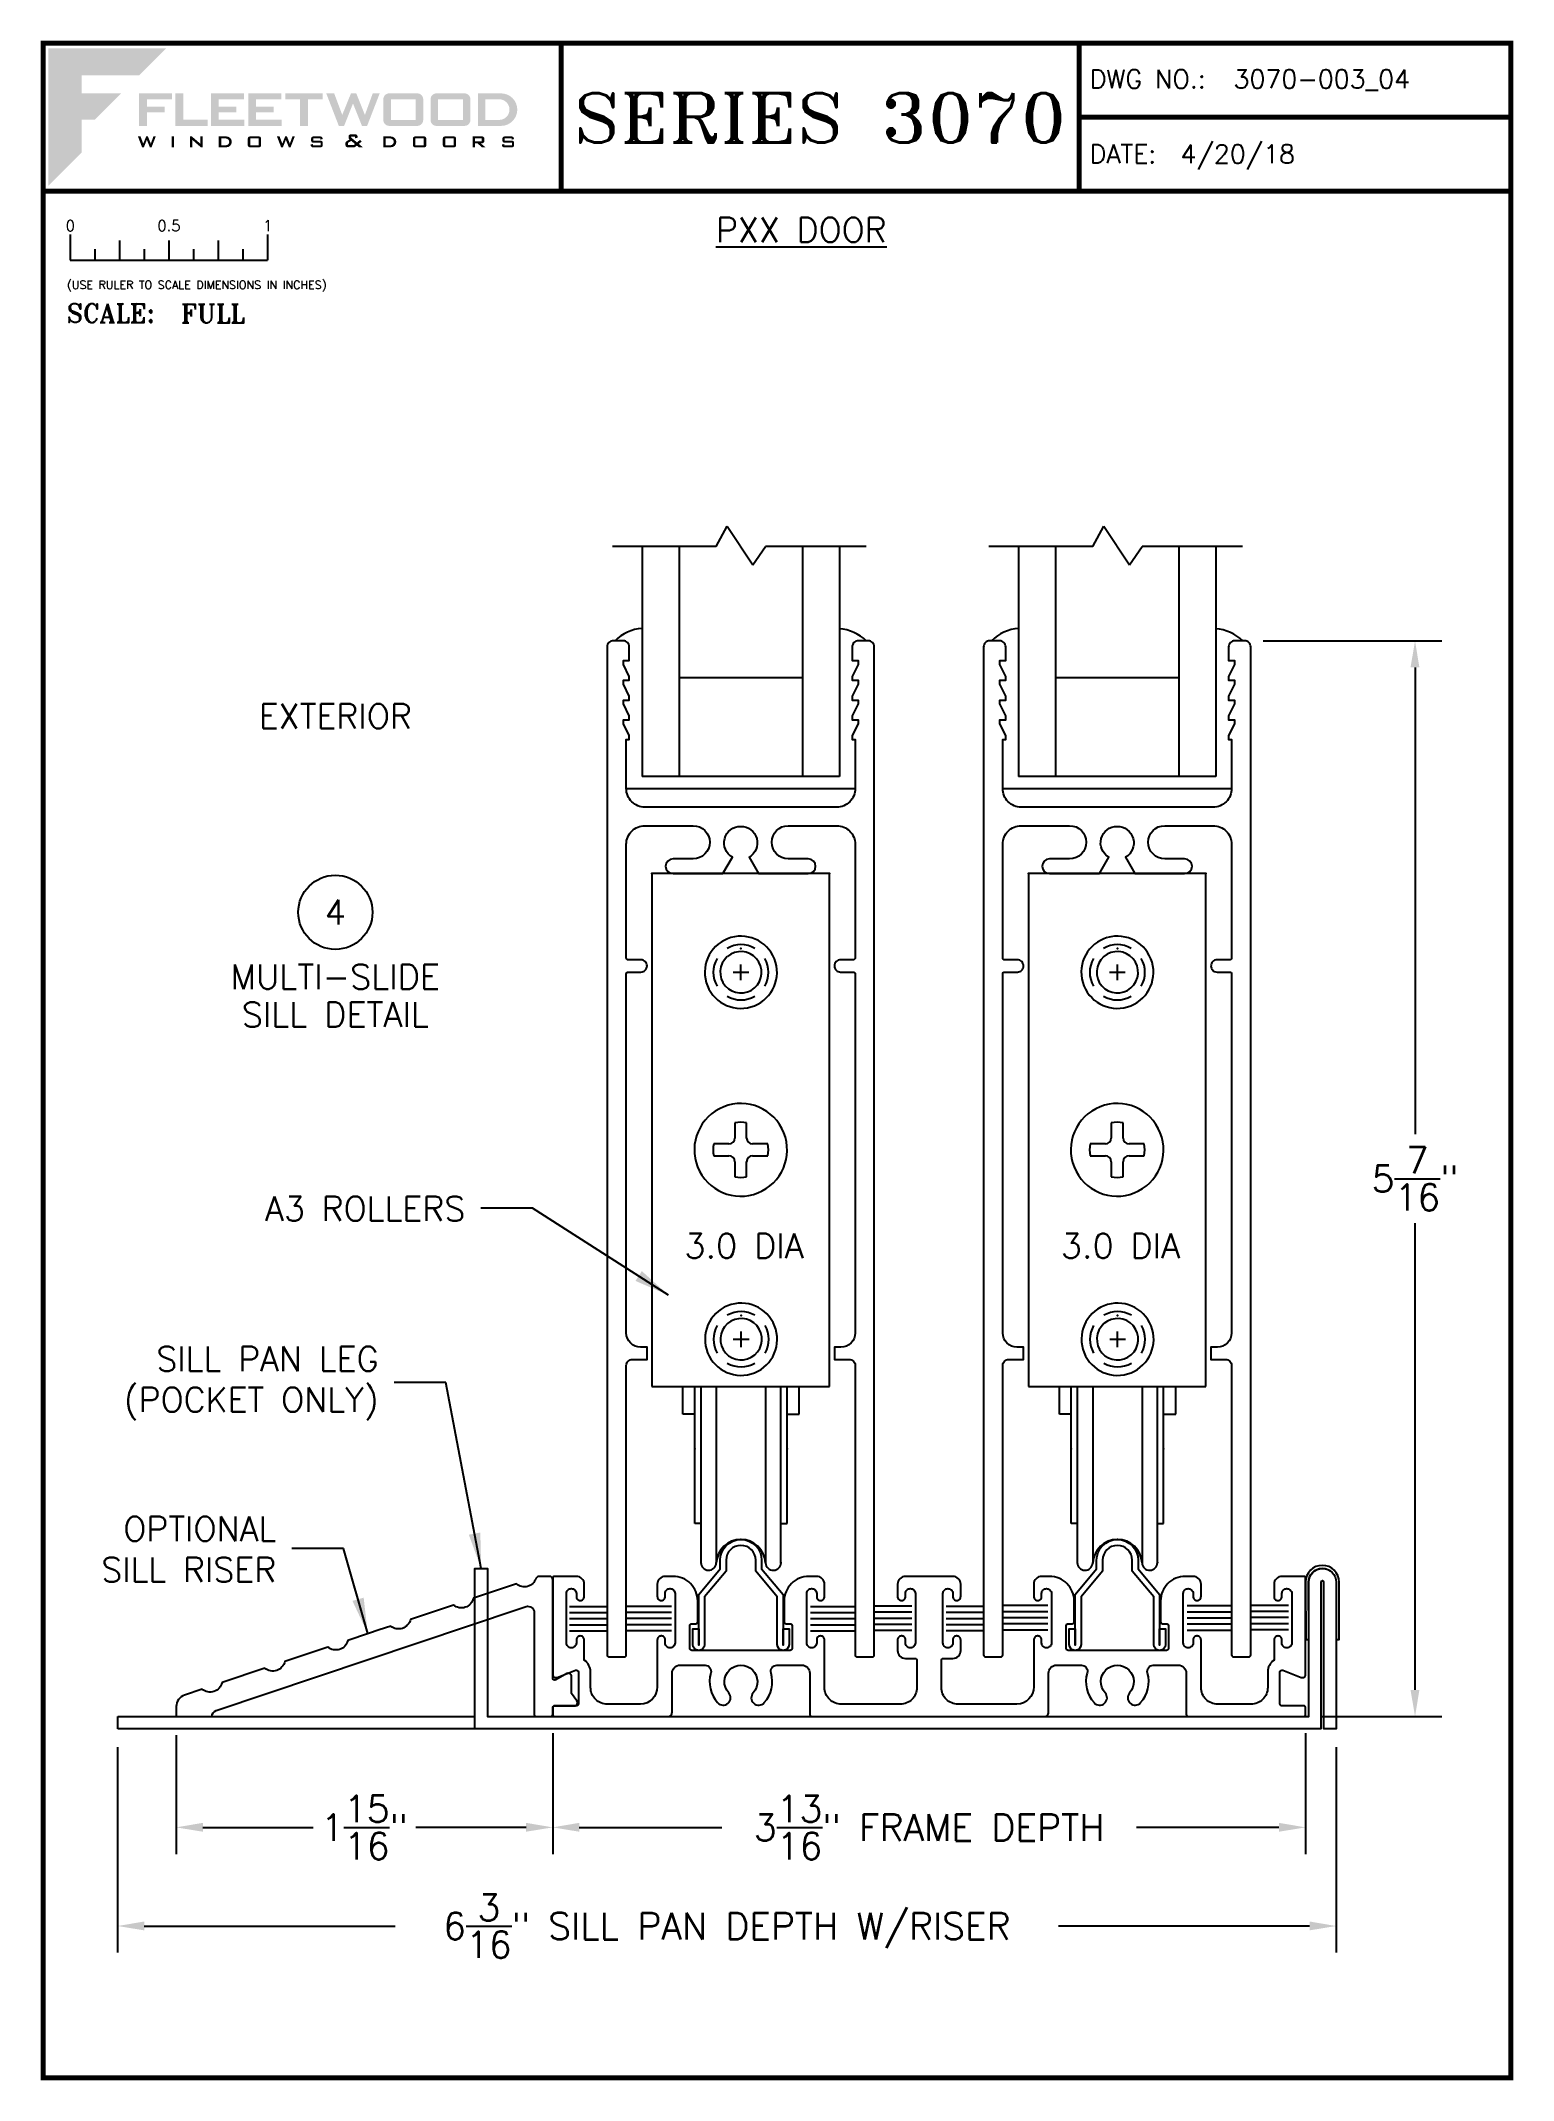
# Paper-space layout 'DETAIL 4' of a CAD drawing. Extents: x 0.3 to 7.8, y 0.1 to 10.4.
# The model-space entities are those that its viewports show. They can reach past a viewport. Long polylines and large blocks are cut down to what shows.
import ezdxf
from ezdxf.enums import TextEntityAlignment as Align

# ---------------------------------------------------------------- set-up
doc = ezdxf.new("R2010")
doc.units = 0
doc.header["$LTSCALE"] = 0.25
doc.header["$MEASUREMENT"] = 0
doc.layers.get('0').update_dxf_attribs({"linetype": 'CONTINUOUS'})
doc.layers.get('DEFPOINTS').update_dxf_attribs({"color": 1, "linetype": 'CONTINUOUS'})
for name, color, linetype in [('DIM', 7, 'CONTINUOUS'), ('FRAME', 1, 'CONTINUOUS'), ('GLASS-VINYL', 7, 'CONTINUOUS'), ('HEM COVER', 4, 'CONTINUOUS'), ('LATCH', 5, 'CONTINUOUS'), ('RISER', 7, 'CONTINUOUS'), ('SEAL', 7, 'CONTINUOUS'), ('SILL-PAN', 7, 'CONTINUOUS'), ('TEXT', 7, 'CONTINUOUS')]:
    doc.layers.add(name, color=color, linetype=linetype)
doc.layers.add('VP', color=40, linetype='CONTINUOUS', plot=False)
doc.layers.get('VP').off()
doc.styles.add('ROMANS', font='romans')
doc.styles.add('ROMANT', font='romant')
doc.styles.add('SIMPLEX-094', font='simplex.shx', dxfattribs={"height": 0.094})
doc.styles.get("Standard").update_dxf_attribs({"font": 'simplex.shx'})
doc.dimstyles.new('FULL SCALE', dxfattribs={"dimscale": 0.75, "dimtxt": 0.18, "dimasz": 0.18, "dimexe": 0.18, "dimexo": 0.125, "dimgap": 0.09, "dimtad": 0, "dimtih": 1, "dimtoh": 1, "dimdec": 4, "dimzin": 0, "dimdsep": 46, "dimlunit": 4, "dimtxsty": 'Standard', "dimcen": 0.09, "dimadec": 0, "dimazin": 0, "dimtfac": 1, "dimtdec": 4, "dimtofl": 0, "dimtmove": 0, "dimatfit": 3, "dimfxl": 0, "dimtolj": 1, "dimtzin": 0, "dimarcsym": 0})
doc.dimstyles.get("Standard").update_dxf_attribs({"dimtxt": 0.18, "dimasz": 0.18, "dimexe": 0.18, "dimexo": 0.0625, "dimgap": 0.09, "dimtad": 0, "dimtih": 1, "dimtoh": 1, "dimdec": 4, "dimzin": 0, "dimdsep": 46, "dimtxsty": 'Standard', "dimcen": 0.09, "dimadec": 0, "dimazin": 0, "dimtfac": 1, "dimtdec": 4, "dimtofl": 0, "dimtmove": 0, "dimatfit": 3, "dimfxl": 0, "dimtolj": 1, "dimtzin": 0, "dimarcsym": 0})

# ---------------------------------------------------------------- blocks, each defined once
blk = doc.blocks.new('*D61')
at = {"layer": 'DEFPOINTS', "color": 0}
for p in [(6.402, 7.408), (6.701, 1.956), (7.266, 1.956)]:
    blk.add_point(p, dxfattribs=at)
at = {"layer": 'TEXT', "color": 0, "lineweight": -2}
for p, q in [((6.496, 7.408), (7.401, 7.408)), ((7.266, 7.273), (7.266, 4.907)), ((7.266, 2.091), (7.266, 4.457)), ((6.795, 1.956), (7.401, 1.956))]:
    blk.add_line(p, q, dxfattribs=at)
at = {"layer": 'TEXT', "color": 0}
for points in [[(7.243, 7.273), (7.288, 7.273), (7.266, 7.408)], [(7.243, 2.091), (7.288, 2.091), (7.266, 1.956)]]:
    blk.add_solid(points, dxfattribs=at)
at = {"layer": 'TEXT', "color": 0, "insert": (7.266, 4.682), "char_height": 0.135, "attachment_point": 5}
blk.add_mtext('\\A1;5{\\H1.000000x;\\S7/16;}"', dxfattribs=at)
blk = doc.blocks.new('Fleetwood_Logo_6-10-15')
h = blk.add_hatch(color=154)
h.dxf.hatch_style = 1
h.paths.add_polyline_path([(0.2526, -0.0017), (0.0019, -0.0017), (0.0019, -0.2942), (0.0725, -0.2236), (0.0725, -0.1535), (0.1007, -0.1535), (0.1567, -0.0976), (0.0725, -0.0976), (0.0725, -0.0596), (0.1946, -0.0596)])
h = blk.add_hatch(color=251)
h.dxf.hatch_style = 1
h.paths.add_polyline_path([(0.2487, -0.1256), (0.2112, -0.1256), (0.2112, -0.1102), (0.2647, -0.1102), (0.2647, -0.0976), (0.1946, -0.0976), (0.1946, -0.1667), (0.2112, -0.1667), (0.2112, -0.1377), (0.2487, -0.1377)])
h = blk.add_hatch(color=251)
h.dxf.hatch_style = 1
h.paths.add_polyline_path([(0.2886, -0.0976), (0.272, -0.0976), (0.272, -0.1667), (0.3401, -0.1667), (0.3401, -0.1535), (0.2886, -0.1535)])
h = blk.add_hatch(color=251)
h.dxf.hatch_style = 1
h.paths.add_polyline_path([(0.4175, -0.0976), (0.3474, -0.0976), (0.3474, -0.1667), (0.4185, -0.1667), (0.4185, -0.1534), (0.364, -0.1534), (0.364, -0.1377), (0.4015, -0.1377), (0.4015, -0.1256), (0.364, -0.1256), (0.364, -0.1102), (0.4175, -0.1102)])
h = blk.add_hatch(color=251)
h.dxf.hatch_style = 1
h.paths.add_polyline_path([(0.4965, -0.0976), (0.4264, -0.0976), (0.4264, -0.1667), (0.4975, -0.1667), (0.4975, -0.1534), (0.443, -0.1534), (0.443, -0.1377), (0.4804, -0.1377), (0.4804, -0.1256), (0.443, -0.1256), (0.443, -0.1102), (0.4965, -0.1102)])
h = blk.add_hatch(color=251)
h.dxf.hatch_style = 1
h.paths.add_polyline_path([(0.5842, -0.0976), (0.5054, -0.0976), (0.5054, -0.1102), (0.5365, -0.1102), (0.5365, -0.1667), (0.5531, -0.1667), (0.5531, -0.1102), (0.5842, -0.1102)])
h = blk.add_hatch(color=251)
h.dxf.hatch_style = 1
h.paths.add_polyline_path([(0.6089, -0.0976), (0.5921, -0.0976), (0.6188, -0.1667), (0.63, -0.1667), (0.6489, -0.1192), (0.6679, -0.1667), (0.6789, -0.1667), (0.7056, -0.0976), (0.6908, -0.0976), (0.6742, -0.1433), (0.6558, -0.0976), (0.6446, -0.0976), (0.6261, -0.1433)])
h = blk.add_hatch(color=251)
h.dxf.hatch_style = 1
h.paths.add_polyline_path([(0.7853, -0.0976), (0.726, -0.0976, 0.414214), (0.7133, -0.1102), (0.7133, -0.154, 0.414214), (0.726, -0.1667), (0.7853, -0.1667, 0.414214), (0.798, -0.154), (0.798, -0.1102, 0.414214)])
h.paths.add_polyline_path([(0.7819, -0.1102), (0.7819, -0.154), (0.7294, -0.154), (0.7294, -0.1102)], flags=16)
h = blk.add_hatch(color=251)
h.dxf.hatch_style = 1
h.paths.add_polyline_path([(0.8856, -0.0976), (0.8262, -0.0976, 0.414214), (0.8136, -0.1102), (0.8136, -0.154, 0.414214), (0.8262, -0.1667), (0.8856, -0.1667, 0.414214), (0.8982, -0.154), (0.8982, -0.1102, 0.414214)])
h.paths.add_polyline_path([(0.8822, -0.1102), (0.8822, -0.154), (0.8296, -0.154), (0.8296, -0.1102)], flags=16)
h = blk.add_hatch(color=251)
h.dxf.hatch_style = 1
h.paths.add_polyline_path([(0.9632, -0.0976), (0.914, -0.0976), (0.914, -0.1667), (0.9632, -0.1667, 1)])
h.paths.add_polyline_path([(0.9301, -0.1102), (0.9593, -0.1102, -1), (0.9593, -0.154), (0.9301, -0.154)], flags=16)
h = blk.add_hatch(color=7)
h.dxf.hatch_style = 1
h.paths.add_polyline_path([(0.2301, -0.1891), (0.2251, -0.1891), (0.2196, -0.2043), (0.2134, -0.1891), (0.2097, -0.1891), (0.2035, -0.2043), (0.1978, -0.1891), (0.1922, -0.1891), (0.2011, -0.2121), (0.2048, -0.2121), (0.2112, -0.1963), (0.2175, -0.2121), (0.2212, -0.2121)])
h = blk.add_hatch(color=7)
h.dxf.hatch_style = 1
h.paths.add_polyline_path([(0.2691, -0.1891), (0.2637, -0.1891), (0.2637, -0.2118), (0.2637, -0.2121), (0.2691, -0.2121)])
h = blk.add_hatch(color=7)
h.dxf.hatch_style = 1
h.paths.add_polyline_path([(0.3077, -0.1964), (0.3259, -0.2121), (0.3298, -0.2121), (0.3298, -0.1891), (0.325, -0.1891), (0.325, -0.2047), (0.3067, -0.1891), (0.3029, -0.1891), (0.3029, -0.2121), (0.3077, -0.2121)])
h = blk.add_hatch(color=7)
h.dxf.hatch_style = 1
h.paths.add_polyline_path([(0.3801, -0.1891), (0.3637, -0.1891), (0.3637, -0.2121), (0.3801, -0.2121, 1)])
h.paths.add_polyline_path([(0.3691, -0.2079), (0.3691, -0.1933), (0.3788, -0.1933, -1), (0.3788, -0.2079)], flags=16)
h = blk.add_hatch(color=7)
h.dxf.hatch_style = 1
h.paths.add_polyline_path([(0.4537, -0.2079), (0.4537, -0.1933, 0.414214), (0.4495, -0.1891), (0.4297, -0.1891, 0.414214), (0.4255, -0.1933), (0.4255, -0.2079, 0.414214), (0.4297, -0.2121), (0.4495, -0.2121, 0.414214)])
h.paths.add_polyline_path([(0.4308, -0.2079), (0.4308, -0.1933), (0.4484, -0.1933), (0.4484, -0.2079)], flags=16)
h = blk.add_hatch(color=7)
h.dxf.hatch_style = 1
h.paths.add_polyline_path([(0.5253, -0.1891), (0.5203, -0.1891), (0.5148, -0.2043), (0.5087, -0.1891), (0.5049, -0.1891), (0.4988, -0.2043), (0.493, -0.1891), (0.4874, -0.1891), (0.4963, -0.2121), (0.5001, -0.2121), (0.5064, -0.1963), (0.5127, -0.2121), (0.5164, -0.2121)])
h = blk.add_hatch(color=7)
h.dxf.hatch_style = 1
h.paths.add_polyline_path([(0.5801, -0.1891), (0.5643, -0.1891, 0.414214), (0.56, -0.1933), (0.56, -0.1981, 0.414214), (0.5643, -0.2024), (0.58, -0.2024), (0.58, -0.2078), (0.5637, -0.2078), (0.5637, -0.2052), (0.5591, -0.2062), (0.5591, -0.2078, 0.414214), (0.5634, -0.2121), (0.5805, -0.2121, 0.414214), (0.5848, -0.2078), (0.5848, -0.2024, 0.414214), (0.5805, -0.1982), (0.5648, -0.1982), (0.5648, -0.193), (0.5798, -0.193), (0.5798, -0.1958), (0.5843, -0.1948), (0.5843, -0.1933, 0.414214)])
h = blk.add_hatch(color=7)
h.dxf.hatch_style = 1
h.paths.add_polyline_path([(0.645, -0.1913, -0.222262), (0.6447, -0.1906), (0.6447, -0.1892), (0.6535, -0.1892), (0.6535, -0.193), (0.6587, -0.1918), (0.6587, -0.189, 0.414214), (0.6544, -0.1847), (0.6437, -0.1847, 0.414214), (0.6394, -0.189), (0.6394, -0.1922, 0.222262), (0.6407, -0.1948), (0.6415, -0.1955), (0.6345, -0.1998, 0.260684), (0.6329, -0.2027), (0.6329, -0.2078, 0.414214), (0.6372, -0.2121), (0.6514, -0.2121, 0.17577), (0.6536, -0.2113), (0.657, -0.2085), (0.6614, -0.2121), (0.6699, -0.2121), (0.6613, -0.2049), (0.6676, -0.1997), (0.6637, -0.1964), (0.6574, -0.2017)])
h.paths.add_polyline_path([(0.6532, -0.2052), (0.6509, -0.2072, -0.17577), (0.6502, -0.2074), (0.6382, -0.2074), (0.6382, -0.2033, -0.260684), (0.6387, -0.2025), (0.6451, -0.1985)], flags=16)
h = blk.add_hatch(color=7)
h.dxf.hatch_style = 1
h.paths.add_polyline_path([(0.7294, -0.1891), (0.713, -0.1891), (0.713, -0.2121), (0.7294, -0.2121, 1)])
h.paths.add_polyline_path([(0.7184, -0.2079), (0.7184, -0.1933), (0.7281, -0.1933, -1), (0.7281, -0.2079)], flags=16)
h = blk.add_hatch(color=7)
h.dxf.hatch_style = 1
h.paths.add_polyline_path([(0.8045, -0.2079), (0.8045, -0.1933, 0.414214), (0.8003, -0.1891), (0.7805, -0.1891, 0.414214), (0.7763, -0.1933), (0.7763, -0.2079, 0.414214), (0.7805, -0.2121), (0.8003, -0.2121, 0.414214)])
h.paths.add_polyline_path([(0.7816, -0.2079), (0.7816, -0.1933), (0.7992, -0.1933), (0.7992, -0.2079)], flags=16)
h = blk.add_hatch(color=7)
h.dxf.hatch_style = 1
h.paths.add_polyline_path([(0.8678, -0.2079), (0.8678, -0.1933, 0.414214), (0.8636, -0.1891), (0.8438, -0.1891, 0.414214), (0.8396, -0.1933), (0.8396, -0.2079, 0.414214), (0.8438, -0.2121), (0.8636, -0.2121, 0.414214)])
h.paths.add_polyline_path([(0.8449, -0.2079), (0.8449, -0.1933), (0.8624, -0.1933), (0.8624, -0.2079)], flags=16)
h = blk.add_hatch(color=7)
h.dxf.hatch_style = 1
h.paths.add_polyline_path([(0.9277, -0.1993), (0.9277, -0.1933, 0.414214), (0.9235, -0.1891), (0.9028, -0.1891), (0.9028, -0.2121), (0.9082, -0.2121), (0.9082, -0.2035), (0.9131, -0.2035), (0.9224, -0.2121), (0.9303, -0.2121), (0.9197, -0.2035), (0.9235, -0.2035, 0.414214)])
h.paths.add_polyline_path([(0.9082, -0.1993), (0.9082, -0.1933), (0.9214, -0.1933, -0.414214), (0.9224, -0.1943), (0.9224, -0.1983, -0.414214), (0.9214, -0.1993)], flags=16)
h = blk.add_hatch(color=7)
h.dxf.hatch_style = 1
h.paths.add_polyline_path([(0.9867, -0.1982), (0.971, -0.1982), (0.971, -0.193), (0.9859, -0.193), (0.9859, -0.1958), (0.9905, -0.1948), (0.9905, -0.1933, 0.414214), (0.9863, -0.1891), (0.9705, -0.1891, 0.414214), (0.9662, -0.1933), (0.9662, -0.1981, 0.414214), (0.9705, -0.2024), (0.9862, -0.2024), (0.9862, -0.2078), (0.9699, -0.2078), (0.9699, -0.2052), (0.9653, -0.2062), (0.9653, -0.2078, 0.414214), (0.9696, -0.2121), (0.9867, -0.2121, 0.414214), (0.991, -0.2078), (0.991, -0.2024, 0.414214)])
blk = doc.blocks.new('A-SIZE_P')
at = {"const_width": 0.025}
blk.add_lwpolyline([(0.313, 0.125), (7.751, 0.125), (7.751, 10.437), (0.313, 10.437)], close=True, dxfattribs=at)
for points in [[(2.938, 10.437), (2.938, 9.687)], [(5.563, 10.437), (5.563, 9.687)], [(5.563, 10.062), (7.751, 10.062)], [(0.313, 9.687), (7.751, 9.687)]]:
    blk.add_lwpolyline(points, dxfattribs=at)
at = {"xscale": 2.387023416083395, "yscale": 2.387023416083395, "zscale": 2.387023416083395}
blk.add_blockref('Fleetwood_Logo_6-10-15', (0.334, 10.416), dxfattribs=at)
for s, style, p in [('DWG NO.:', 'SIMPLEX-094', (5.617, 10.209)), ('DATE:', 'SIMPLEX-094', (5.616, 9.829)), ('SCALE:', 'ROMANT', (0.433, 9.022))]:
    blk.add_text(s, height=0.094, dxfattribs=dict(style=style)).set_placement(p)
for tag, p, style in [('DWG_NO', (6.346, 10.209), 'SIMPLEX-094'), ('DATE', (6.077, 9.829), 'SIMPLEX-094'), ('SCALE', (1.011, 9.02), 'ROMANT')]:
    blk.add_attdef(tag, p, '', height=0.094, dxfattribs=dict(style=style))
for tag, height, style, width, p, p2 in [('DWG_NO_F', 0.094, 'SIMPLEX-094', 1.745692, (6.347, 10.209), (7.683, 10.209)), ('PRODUCT', 0.25, 'ROMANT', 1.390728, (3.001, 9.934), (5.5, 9.934))]:
    blk.add_attdef(tag, text='', height=height, dxfattribs=dict(style=style, width=width)).set_placement(p, p2, align=Align.FIT)
blk = doc.blocks.new('Full')
for p, q in [((0.137, -0.219), (0.137, -0.35)), ((0.262, -0.294), (0.262, -0.35)), ((0.387, -0.249), (0.387, -0.35)), ((0.512, -0.294), (0.512, -0.35)), ((0.637, -0.249), (0.637, -0.35)), ((0.762, -0.294), (0.762, -0.35)), ((0.887, -0.249), (0.887, -0.35)), ((1.012, -0.294), (1.012, -0.35)), ((1.137, -0.219), (1.137, -0.35)), ((0.137, -0.35), (1.137, -0.35))]:
    blk.add_line(p, q)
for s, p in [('0', (0.137, -0.219)), ('0.5', (0.637, -0.219)), ('1', (1.137, -0.219))]:
    blk.add_text(s, height=0.055).set_placement(p, align=Align.BOTTOM_CENTER)
at = {"style": 'ROMANS'}
blk.add_text('(USE RULER TO SCALE DIMENSIONS IN INCHES)', height=0.04115, dxfattribs=at).set_placement((0.12, -0.495))
blk = doc.blocks.new('*D107')
at = {"layer": 'DEFPOINTS', "color": 0}
for p in [(2.895, 1.966), (0.987, 1.956), (2.895, 1.394)]:
    blk.add_point(p, dxfattribs=at)
at = {"layer": 'DIM', "color": 0, "lineweight": -2}
for p, q in [((0.987, 1.862), (0.987, 1.259)), ((2.895, 1.872), (2.895, 1.259)), ((1.122, 1.394), (1.681, 1.394)), ((2.76, 1.394), (2.202, 1.394))]:
    blk.add_line(p, q, dxfattribs=at)
at = {"layer": 'DIM', "color": 0}
for points in [[(1.122, 1.417), (1.122, 1.372), (0.987, 1.394)], [(2.76, 1.417), (2.76, 1.372), (2.895, 1.394)]]:
    blk.add_solid(points, dxfattribs=at)
at = {"layer": 'DIM', "color": 0, "insert": (1.941, 1.394), "char_height": 0.135, "attachment_point": 5}
blk.add_mtext('\\A1;1{\\H1x;\\S15/16;}"', dxfattribs=at)
blk = doc.blocks.new('*D108')
at = {"layer": 'DEFPOINTS', "color": 0}
for p in [(2.895, 1.966), (6.711, 1.966), (6.711, 1.394)]:
    blk.add_point(p, dxfattribs=at)
at = {"layer": 'DIM', "color": 0, "lineweight": -2}
for p, q in [((2.895, 1.872), (2.895, 1.259)), ((6.711, 1.872), (6.711, 1.259)), ((3.03, 1.394), (3.752, 1.394)), ((6.576, 1.394), (5.854, 1.394))]:
    blk.add_line(p, q, dxfattribs=at)
at = {"layer": 'DIM', "color": 0}
for points in [[(3.03, 1.417), (3.03, 1.372), (2.895, 1.394)], [(6.576, 1.417), (6.576, 1.372), (6.711, 1.394)]]:
    blk.add_solid(points, dxfattribs=at)
at = {"layer": 'DIM', "color": 0, "insert": (4.803, 1.394), "char_height": 0.135, "attachment_point": 5}
blk.add_mtext('\\A1;3{\\H1x;\\S13/16;}" FRAME DEPTH', dxfattribs=at)
blk = doc.blocks.new('*D109')
at = {"layer": 'DEFPOINTS', "color": 0}
for p in [(0.69, 1.894), (6.866, 1.894), (0.69, 0.894)]:
    blk.add_point(p, dxfattribs=at)
at = {"layer": 'DIM', "color": 0, "lineweight": -2}
for p, q in [((0.69, 1.8), (0.69, 0.759)), ((6.866, 1.8), (6.866, 0.759)), ((0.825, 0.894), (2.097, 0.894)), ((6.731, 0.894), (5.459, 0.894))]:
    blk.add_line(p, q, dxfattribs=at)
at = {"layer": 'DIM', "color": 0}
for points in [[(0.825, 0.917), (0.825, 0.872), (0.69, 0.894)], [(6.731, 0.917), (6.731, 0.872), (6.866, 0.894)]]:
    blk.add_solid(points, dxfattribs=at)
at = {"layer": 'DIM', "color": 0, "insert": (3.778, 0.894), "char_height": 0.135, "attachment_point": 5}
blk.add_mtext('\\A1;6{\\H1x;\\S3/16;}" SILL PAN DEPTH W/RISER', dxfattribs=at)
blk = doc.blocks.new('sectball')
blk.add_circle((0, 0), 0.125)
blk.add_attdef('NO', text='', height=0.062).set_placement((0, 0), align=Align.MIDDLE_CENTER)
for tag, p in [('LINE1', (0, -0.2588)), ('LINE2', (0, -0.3864)), ('LINE3', (0, -0.5214))]:
    blk.add_attdef(tag, text='', height=0.078).set_placement(p, align=Align.CENTER)
blk = doc.blocks.new('3742 2-track Sill')
blk.add_lwpolyline([(3.539, 0.052), (3.441, 0.052), (3.371, 0.052, -0.414214), (3.286, 0.137), (3.286, 0.324), (3.286, 0.378, 0.414214), (3.266, 0.398), (3.265, 0.398, 0.414214), (3.246, 0.379), (3.246, 0.363, -0.414214), (3.221, 0.338), (3.22, 0.338, -0.414214), (3.196, 0.363), (3.196, 0.614, -0.414214), (3.22, 0.638), (3.221, 0.638, -0.414214), (3.246, 0.614), (3.246, 0.598, 0.414214), (3.265, 0.578), (3.266, 0.578, 0.414214), (3.286, 0.598), (3.286, 0.66, 0.414214), (3.246, 0.7), (3.213, 0.7), (3.206, 0.7, 0.414214), (3.081, 0.575), (3.081, 0.47, 0.414214), (3.091, 0.46), (3.111, 0.46, -0.414214), (3.121, 0.45), (3.121, 0.335, -0.414214), (3.111, 0.325), (2.613, 0.325, -0.414214), (2.603, 0.335), (2.603, 0.45, -0.414214), (2.613, 0.46), (2.633, 0.46, 0.414214), (2.643, 0.47), (2.643, 0.575, 0.414214), (2.518, 0.7), (2.501, 0.7), (2.478, 0.7, 0.414214), (2.438, 0.66), (2.438, 0.598, 0.414214), (2.458, 0.578), (2.459, 0.578, 0.414214), (2.478, 0.598), (2.478, 0.614, -0.414214), (2.502, 0.638), (2.503, 0.638, -0.414214), (2.528, 0.614), (2.528, 0.363, -0.414214), (2.503, 0.338), (2.502, 0.338, -0.414214), (2.478, 0.363), (2.478, 0.379, 0.414214), (2.459, 0.398), (2.458, 0.398, 0.414214), (2.438, 0.378), (2.438, 0.324), (2.438, 0.14, -0.406851), (2.353, 0.052), (2.298, 0.052), (2.231, 0.052), (2.055, 0.052, -0.414214), (1.97, 0.137), (1.97, 0.175), (1.97, 0.274, -0.414214), (1.98, 0.284), (2.028, 0.284, 0.414214), (2.068, 0.324), (2.068, 0.378, 0.414214), (2.048, 0.398), (2.047, 0.398, 0.414214), (2.028, 0.379), (2.028, 0.363, -0.414214), (2.003, 0.338), (2.002, 0.338, -0.414214), (1.978, 0.363), (1.978, 0.614, -0.414214), (2.002, 0.638), (2.003, 0.638, -0.414214), (2.028, 0.614), (2.028, 0.598, 0.414214), (2.047, 0.578), (2.048, 0.578, 0.414214), (2.068, 0.598), (2.068, 0.66, 0.414214), (2.028, 0.7), (1.947, 0.7), (1.869, 0.7), (1.788, 0.7, 0.414214), (1.748, 0.66), (1.748, 0.598, 0.414214), (1.768, 0.578), (1.769, 0.578, 0.414214), (1.788, 0.598), (1.788, 0.614, -0.414214), (1.812, 0.638), (1.813, 0.638, -0.414214), (1.838, 0.614), (1.838, 0.363, -0.414214), (1.813, 0.338), (1.812, 0.338, -0.414214), (1.788, 0.363), (1.788, 0.379, 0.414214), (1.769, 0.398), (1.768, 0.398, 0.414214), (1.748, 0.378), (1.748, 0.324, 0.414214), (1.788, 0.284), (1.836, 0.284, -0.414214), (1.846, 0.274), (1.846, 0.175), (1.846, 0.137, -0.414214), (1.761, 0.052), (1.566, 0.052), (1.494, 0.052), (1.463, 0.052, -0.414214), (1.378, 0.137), (1.378, 0.324), (1.378, 0.378, 0.414214), (1.358, 0.398), (1.357, 0.398, 0.414214), (1.338, 0.379), (1.338, 0.363, -0.414214), (1.313, 0.338), (1.312, 0.338, -0.414214), (1.288, 0.363), (1.288, 0.614, -0.414214), (1.312, 0.638), (1.313, 0.638, -0.414214), (1.338, 0.614), (1.338, 0.598, 0.414214), (1.357, 0.578), (1.358, 0.578, 0.414214), (1.378, 0.598), (1.378, 0.66, 0.414214), (1.338, 0.7), (1.305, 0.7), (1.298, 0.7, 0.414214), (1.173, 0.575), (1.173, 0.47, 0.414214), (1.183, 0.46), (1.203, 0.46, -0.414214), (1.213, 0.45), (1.213, 0.335, -0.414214), (1.203, 0.325), (0.705, 0.325, -0.414214), (0.695, 0.335), (0.695, 0.45, -0.414214), (0.705, 0.46), (0.725, 0.46, 0.414214), (0.735, 0.47), (0.735, 0.575, 0.414214), (0.61, 0.7), (0.593, 0.7), (0.57, 0.7, 0.414214), (0.53, 0.66), (0.53, 0.598, 0.414214), (0.55, 0.578), (0.551, 0.578, 0.414214), (0.57, 0.598), (0.57, 0.614, -0.414214), (0.594, 0.638), (0.595, 0.638, -0.414214), (0.62, 0.614), (0.62, 0.363, -0.414214), (0.595, 0.338), (0.594, 0.338, -0.414214), (0.57, 0.363), (0.57, 0.379, 0.414214), (0.551, 0.398), (0.55, 0.398, 0.414214), (0.53, 0.378), (0.53, 0.324), (0.53, 0.14, -0.406851), (0.445, 0.052), (0.369, 0.052), (0.277, 0.052, -0.414214), (0.192, 0.137), (0.192, 0.215, 0.250492), (0.16, 0.275), (0.16, 0.378, 0.414214), (0.14, 0.398), (0.139, 0.398, 0.414214), (0.12, 0.379), (0.12, 0.363, -0.414214), (0.095, 0.338), (0.094, 0.338, -0.414214), (0.07, 0.363), (0.07, 0.614, -0.414214), (0.094, 0.638), (0.095, 0.638, -0.414214), (0.12, 0.614), (0.12, 0.598, 0.414214), (0.139, 0.578), (0.14, 0.578, 0.414214), (0.16, 0.598), (0.16, 0.66, 0.414214), (0.12, 0.7), (0.01, 0.7, 0.414214), (0, 0.69), (0, 0.292), (0, 0.202, 0.528549), (0.022, 0.188), (0.116, 0.225, -0.528549), (0.13, 0.215), (0.13, 0.054, -0.414214), (0.12, 0.044), (0.01, 0.044, 0.414214), (0, 0.034), (0, 0, 0.414214), (0.01, -0.01), (0.365, -0.01), (0.436, -0.01), (0.585, -0.01, 0.414214), (0.605, 0.01), (0.605, 0.21, -0.414214), (0.645, 0.25), (0.695, 0.25), (0.772, 0.25, -0.499657), (0.801, 0.21, 0.259642), (0.836, 0.06, 1), (0.892, 0.11, -2.247229), (1.016, 0.11, 1), (1.072, 0.06, 0.259642), (1.107, 0.21, -0.499657), (1.136, 0.25), (1.204, 0.25), (1.263, 0.25, -0.414214), (1.303, 0.21), (1.303, 0, 0.414214), (1.313, -0.01), (1.467, -0.01), (1.503, -0.01), (2.298, -0.01), (2.344, -0.01), (2.493, -0.01, 0.414214), (2.513, 0.01), (2.513, 0.21, -0.414214), (2.553, 0.25), (2.603, 0.25), (2.68, 0.25, -0.499657), (2.709, 0.21, 0.259642), (2.744, 0.06, 1), (2.8, 0.11, -2.247229), (2.924, 0.11, 1), (2.98, 0.06, 0.259642), (3.015, 0.21, -0.499657), (3.044, 0.25), (3.112, 0.25), (3.171, 0.25, -0.414214), (3.211, 0.21), (3.211, 0, 0.414214), (3.221, -0.01), (3.375, -0.01), (3.471, -0.01), (3.806, -0.01, 0.414214), (3.816, 0), (3.816, 0.034, 0.414214), (3.806, 0.044), (3.696, 0.044, -0.414214), (3.686, 0.054), (3.686, 0.215, -0.528549), (3.7, 0.225), (3.794, 0.188, 0.528549), (3.816, 0.202), (3.816, 0.292), (3.816, 0.69, 0.414214), (3.806, 0.7), (3.696, 0.7, 0.414214), (3.656, 0.66), (3.656, 0.598, 0.414214), (3.675, 0.578), (3.676, 0.578, 0.414214), (3.696, 0.598), (3.696, 0.614, -0.414214), (3.72, 0.638), (3.721, 0.638, -0.414214), (3.746, 0.614), (3.746, 0.363, -0.414214), (3.721, 0.338), (3.72, 0.338, -0.414214), (3.696, 0.363), (3.696, 0.379, 0.414214), (3.676, 0.398), (3.676, 0.398, 0.414214), (3.656, 0.378), (3.656, 0.275, 0.250492), (3.624, 0.215), (3.624, 0.137, -0.414214)], format="xyb", close=True)
blk = doc.blocks.new('FW1020 STD SILL')
blk.add_lwpolyline([(0.075, 0.457, 1), (-0.075, 0.457), (-0.075, 0.402), (-0.184, 0.272), (-0.184, 0.03, -1), (-0.244, 0.03), (-0.244, 0.109), (-0.214, 0.109), (-0.214, 0.027), (-0.214, 0.283), (-0.105, 0.413), (-0.105, 0.457, -1), (0.105, 0.457), (0.105, 0.413), (0.214, 0.283), (0.214, 0.027), (0.214, 0.109), (0.244, 0.109), (0.244, 0.03, -1), (0.184, 0.03), (0.184, 0.272), (0.075, 0.402)], format="xyb", close=True)
blk = doc.blocks.new('3027 MAMMOTH B-RAIL')
at = {"color": 0}
blk.add_lwpolyline([(0.475, -0.624, 0.414214), (0.506, -0.655), (0.57, -0.655, -0.414214), (0.58, -0.665), (0.58, -2.484, -0.414214), (0.508, -2.556), (0.475, -2.556), (0.475, -2.618), (0.549, -2.618, -0.414214), (0.58, -2.649), (0.58, -4.116, 0.414214), (0.59, -4.126), (0.667, -4.126, 0.414214), (0.677, -4.116), (0.677, 0.993, 0.414214), (0.646, 1.024), (0.596, 1.024, 0.414214), (0.565, 0.993), (0.565, 0.924), (0.595, 0.924), (0.595, 0.904), (0.565, 0.844), (0.565, 0.824), (0.595, 0.824), (0.595, 0.804), (0.565, 0.744), (0.565, 0.724), (0.595, 0.724), (0.595, 0.704), (0.565, 0.644), (0.565, 0.624), (0.595, 0.624), (0.595, 0.604), (0.565, 0.544), (0.565, 0.524), (0.58, 0.524), (0.58, 0.275, -0.414214), (0.486, 0.181), (-0.486, 0.181, -0.414214), (-0.58, 0.275), (-0.58, 0.524), (-0.565, 0.524), (-0.565, 0.544), (-0.595, 0.604), (-0.595, 0.624), (-0.565, 0.624), (-0.565, 0.644), (-0.595, 0.704), (-0.595, 0.724), (-0.565, 0.724), (-0.565, 0.744), (-0.595, 0.804), (-0.595, 0.824), (-0.565, 0.824), (-0.565, 0.844), (-0.595, 0.904), (-0.595, 0.924), (-0.565, 0.924), (-0.565, 0.993, 0.414214), (-0.596, 1.024), (-0.646, 1.024, 0.414214), (-0.677, 0.993), (-0.677, -4.116, 0.414214), (-0.667, -4.126), (-0.59, -4.126, 0.414214), (-0.58, -4.116), (-0.58, -2.649, -0.414214), (-0.549, -2.618), (-0.475, -2.618), (-0.475, -2.556), (-0.508, -2.556, -0.414214), (-0.58, -2.484), (-0.58, -0.665, -0.414214), (-0.57, -0.655), (-0.506, -0.655, 0.414214), (-0.475, -0.624, 0.414214), (-0.506, -0.593), (-0.57, -0.593, -0.414214), (-0.58, -0.583), (-0.58, -0.007, -0.414214), (-0.486, 0.087), (-0.241, 0.087, -1), (-0.241, -0.081), (-0.343, -0.081, 1), (-0.343, -0.156), (-0.09, -0.156), (-0.042, -0.073, -3.732051), (0.042, -0.073), (0.09, -0.156), (0.342, -0.156, 1), (0.342, -0.081), (0.241, -0.081, -1), (0.241, 0.087), (0.486, 0.087, -0.414214), (0.58, -0.007), (0.58, -0.583, -0.414214), (0.57, -0.593), (0.506, -0.593, 0.414214)], format="xyb", close=True, dxfattribs=at)
blk = doc.blocks.new('Roller Assy 3p0 Dia - Side(EX)')
at = {"color": 7}
for p, q in [((-0.45, 0), (-0.45, -2.6)), ((0.45, 0), (-0.45, 0)), ((0.45, -2.6), (0.45, 0)), ((-0.03, -1.263), (-0.03, -1.34)), ((0.03, -1.34), (0.03, -1.263)), ((-0.06, -1.37), (-0.137, -1.37)), ((-0.137, -1.43), (-0.06, -1.43)), ((0.137, -1.37), (0.06, -1.37)), ((0.06, -1.43), (0.137, -1.43)), ((-0.03, -1.46), (-0.03, -1.537)), ((0.03, -1.537), (0.03, -1.46)), ((-0.45, -2.6), (0.45, -2.6)), ((-0.293, -2.74), (-0.293, -2.6)), ((0.297, -2.74), (0.297, -2.6)), ((-0.231, -2.74), (-0.293, -2.74)), ((0.235, -2.74), (0.297, -2.74))]:
    blk.add_line(p, q, dxfattribs=at)
at = {"linetype": 'Continuous'}
for p, q in [((-0.039, -0.5), (0.041, -0.5)), ((0.001, -0.54), (0.001, -0.46)), ((-0.038, -2.36), (0.042, -2.36)), ((0.002, -2.4), (0.002, -2.32))]:
    blk.add_line(p, q, dxfattribs=at)
for p, q in [((-0.233, -3.294), (-0.233, -2.6)), ((-0.202, -2.6), (-0.202, -3.492)), ((-0.124, -2.6), (-0.124, -3.494)), ((0.126, -2.6), (0.126, -3.494)), ((0.204, -3.492), (0.204, -2.6)), ((0.235, -3.294), (0.235, -2.6)), ((-0.202, -3.294), (-0.233, -3.294)), ((0.204, -3.294), (0.235, -3.294))]:
    blk.add_line(p, q)
at = {"color": 7}
for centre, radius, start, end in [((0.001, -0.5), 0.183, 106.169, 106.1378), ((0.001, -0.5), 0.105, 131.0231, 130.9828), ((0, -1.4), 0.235, 117.4668, 117.4309), ((-0.06, -1.34), 0.03, 270, 0), ((0, -1.4), 0.14, 77.6505, 102.3495), ((0.06, -1.34), 0.03, 180, 270), ((0, -1.4), 0.14, 167.6505, 192.3495), ((-0.06, -1.46), 0.03, 0, 90), ((0.06, -1.46), 0.03, 90, 180), ((0, -1.4), 0.14, 347.6505, 12.3495), ((0, -1.4), 0.14, 257.6505, 282.3495), ((0.002, -2.36), 0.183, 106.169, 106.1378), ((0.002, -2.36), 0.105, 131.0231, 130.9828)]:
    blk.add_arc(centre, radius, start, end, dxfattribs=at)
at = {"color": 7, "linetype": 'Continuous'}
for centre, start, end in [((0.001, -0.5), 60, 120), ((0.001, -0.5), 150, 210), ((0.001, -0.5), 330, 30), ((0.001, -0.5), 240, 300), ((0.002, -2.36), 60, 120), ((0.002, -2.36), 150, 210), ((0.002, -2.36), 330, 30), ((0.002, -2.36), 240, 300)]:
    blk.add_arc(centre, 0.14, start, end, dxfattribs=at)
for centre, radius, start, end in [((0.001, -3.5), 0.125, 2.8293, 177.1707), ((-0.163, -3.492), 0.0391, 180, 357.1707), ((0.165, -3.492), 0.0391, 182.8293, 0)]:
    blk.add_arc(centre, radius, start, end)
at = {"color": 7, "linetype": 'ByBlock'}
for p in [(-0.45, 0), (0.45, 0), (0.001, -0.38), (0.002, -2.24)]:
    blk.add_point(p, dxfattribs=at)
at = {"color": 0, "linetype": 'ByBlock'}
for p in [(-0.45, 0), (-0.45, 0), (0.45, 0), (0.45, 0), (-0.233, -2.915), (0.235, -2.915), (0.001, -3.375), (-0.124, -3.494), (0.204, -3.492)]:
    blk.add_point(p, dxfattribs=at)
blk.add_text('3.0 DIA', height=0.125).set_placement((0.017, -1.949), align=Align.CENTER)
blk = doc.blocks.new('3752 RISER')
at = {"color": 1}
blk.add_lwpolyline([(0.122, -0.364), (0.095, -0.328), (0.095, -0.241, 0.57735), (0.071, -0.227), (0.015, -0.259, -0.57735), (0, -0.25), (0, 0.25, 0.414214), (-0.016, 0.266), (-0.07, 0.266, 0.321849), (-0.085, 0.255, -0.530341), (-0.184, 0.228), (-0.402, 0.155, -0.564933), (-0.503, 0.121), (-0.721, 0.048, -0.564933), (-0.821, 0.014), (-0.88, -0.005), (-0.933, -0.023), (-1.039, -0.059, -0.564933), (-1.14, -0.092), (-1.358, -0.165, -0.564933), (-1.459, -0.199), (-1.676, -0.272, -0.564933), (-1.777, -0.306), (-1.866, -0.336, 0.322343), (-1.908, -0.394), (-1.908, -0.444), (-1.727, -0.444, -0.324941), (-1.706, -0.414), (-0.17, 0.101), (-0.135, 0.113, -0.512467), (-0.094, 0.083), (-0.094, -0.386), (-0.094, -0.434, 0.414214), (-0.084, -0.444), (-0.01, -0.444, 0.414214), (0, -0.434), (0, -0.4, -0.414214), (0.01, -0.39), (0.109, -0.39, 0.614986)], format="xyb", close=True, dxfattribs=at)

msp = doc.modelspace()

# ---------------------------------------------------------------- linework, layer by layer
at = {"layer": 'GLASS-VINYL'}
for p, q in [((-2.758, 4.493), (-2.628, 4.296)), ((-0.85, 4.493), (-0.72, 4.296)), ((-2.628, 4.296), (-2.564, 4.389)), ((-0.72, 4.296), (-0.656, 4.389)), ((-2.813, 4.092), (-2.757, 4.196)), ((-2.757, 4.196), (-2.627, 3.999)), ((-0.905, 4.092), (-0.849, 4.196)), ((-0.849, 4.196), (-0.719, 3.999)), ((-2.813, 4.092), (-3.339, 4.092)), ((-3.189, 4.092), (-3.189, 2.926)), ((-3.001, 4.092), (-3.001, 2.926)), ((-2.627, 3.999), (-2.563, 4.092)), ((-2.053, 4.092), (-2.563, 4.092)), ((-2.376, 4.092), (-2.376, 2.926)), ((-2.189, 4.092), (-2.189, 2.926)), ((-0.905, 4.092), (-1.431, 4.092)), ((-1.281, 4.092), (-1.281, 2.926)), ((-1.093, 4.092), (-1.093, 2.926)), ((-0.719, 3.999), (-0.655, 4.092)), ((-0.145, 4.092), (-0.655, 4.092)), ((-0.468, 4.092), (-0.468, 2.926)), ((-0.281, 4.092), (-0.281, 2.926)), ((-2.376, 3.427), (-3.001, 3.427)), ((-0.468, 3.427), (-1.093, 3.427)), ((-2.189, 2.926), (-3.189, 2.926)), ((-0.281, 2.926), (-1.281, 2.926)), ((-2.109, 2.864), (-3.269, 2.864)), ((-0.201, 2.864), (-1.361, 2.864))]:
    msp.add_line(p, q, dxfattribs=at)
for centre, start, end in [((-3.171, 3.46), 94.8177, 135.0644), ((-2.205, 3.458), 45.7474, 85.7192), ((-1.263, 3.46), 94.8177, 135.0644), ((-0.297, 3.458), 45.7474, 85.7192)]:
    msp.add_arc(centre, 0.218, start, end, dxfattribs=at)
at = {"layer": 'HEM COVER'}
msp.add_lwpolyline([(0.174, -1.157), (0.175, -1.447), (0.19, -1.447), (0.189, -1.157, -1), (0.329, -1.157), (0.329, -1.447), (0.344, -1.447), (0.344, -1.157, 1)], format="xyb", close=True, dxfattribs=at)
at = {"layer": 'SEAL'}
for p, q in [((-3.557, -1.28), (-3.368, -1.28)), ((-3.557, -1.311), (-3.368, -1.311)), ((-3.557, -1.342), (-3.368, -1.342)), ((-3.04, -1.28), (-3.271, -1.28)), ((-3.04, -1.311), (-3.271, -1.311)), ((-3.04, -1.342), (-3.271, -1.342)), ((-2.336, -1.28), (-2.105, -1.28)), ((-2.336, -1.311), (-2.105, -1.311)), ((-2.336, -1.342), (-2.105, -1.342)), ((-1.821, -1.279), (-2.011, -1.279)), ((-1.821, -1.31), (-2.011, -1.31)), ((-1.821, -1.341), (-2.011, -1.341)), ((-1.647, -1.279), (-1.457, -1.279)), ((-1.647, -1.31), (-1.457, -1.31)), ((-1.647, -1.341), (-1.457, -1.341)), ((-1.133, -1.276), (-1.363, -1.276)), ((-1.133, -1.307), (-1.363, -1.307)), ((-1.133, -1.338), (-1.363, -1.338)), ((-0.426, -1.276), (-0.197, -1.276)), ((-0.426, -1.307), (-0.197, -1.307)), ((-0.426, -1.338), (-0.197, -1.338)), ((0.087, -1.275), (-0.103, -1.275)), ((0.087, -1.306), (-0.103, -1.306)), ((0.087, -1.337), (-0.103, -1.337)), ((-3.557, -1.373), (-3.368, -1.373)), ((-3.557, -1.404), (-3.368, -1.404)), ((-3.04, -1.373), (-3.271, -1.373)), ((-3.04, -1.404), (-3.271, -1.404)), ((-2.336, -1.373), (-2.105, -1.373)), ((-2.336, -1.404), (-2.105, -1.404)), ((-1.821, -1.372), (-2.011, -1.372)), ((-1.821, -1.403), (-2.011, -1.403)), ((-1.647, -1.372), (-1.457, -1.372)), ((-1.647, -1.403), (-1.457, -1.403)), ((-1.133, -1.369), (-1.363, -1.369)), ((-1.133, -1.4), (-1.363, -1.4)), ((-0.426, -1.369), (-0.197, -1.369)), ((-0.426, -1.4), (-0.197, -1.4)), ((0.087, -1.368), (-0.103, -1.368)), ((0.087, -1.399), (-0.103, -1.399))]:
    msp.add_line(p, q, dxfattribs=at)
at = {"layer": 'SILL-PAN'}
for p, q in [((-5.847, -1.9), (-5.847, -1.838)), ((-5.847, -1.838), (-4.036, -1.838)), ((-4.036, -1.9), (-5.847, -1.9))]:
    msp.add_line(p, q, dxfattribs=at)
msp.add_lwpolyline([(0.329, -1.157), (0.329, -1.9), (0.267, -1.9), (0.267, -1.157, 1), (0.252, -1.157), (0.252, -1.9), (-4.036, -1.9), (-4.036, -1.088), (-3.973, -1.088), (-3.973, -1.838), (0.19, -1.838), (0.19, -1.157, -1)], format="xyb", close=True, dxfattribs=at)

# ---------------------------------------------------------------- block references
for name, p in [('Roller Assy 3p0 Dia - Side(EX)', (-2.689, 2.434)), ('Roller Assy 3p0 Dia - Side(EX)', (-0.781, 2.434)), ('FW1020 STD SILL', (-2.688, -1.503)), ('FW1020 STD SILL', (-0.78, -1.503))]:
    msp.add_blockref(name, p)
at = {"layer": 'FRAME'}
msp.add_blockref('3742 2-track Sill', (-3.642, -1.828), dxfattribs=at)
at = {"layer": 'LATCH'}
for p in [(-2.689, 2.59), (-0.781, 2.59)]:
    msp.add_blockref('3027 MAMMOTH B-RAIL', p, dxfattribs=at)
at = {"layer": 'RISER'}
msp.add_blockref('3752 RISER', (-3.642, -1.394), dxfattribs=at)

psp = doc.layouts.new('DETAIL 4')

# ---------------------------------------------------------------- block references
at = {"layer": 'DIM'}
ref = psp.add_blockref('A-SIZE_P', (0, 0), dxfattribs=at)
ref.add_attrib('DATE', '4/20/18', (6.07741, 9.82884), dxfattribs={"layer": '0', "height": 0.094, "style": 'SIMPLEX-094'})
ref.add_attrib('SCALE', 'FULL', (1.01101, 9.02035), dxfattribs={"layer": '0', "height": 0.094, "style": 'ROMANT'})
ref.add_attrib('PRODUCT', 'SERIES 3070', dxfattribs={"layer": '0', "height": 0.25, "style": 'ROMANT', "width": 0.981308}).set_placement((3.0005, 9.93352), (5.5005, 9.93352), align=Align.FIT)
ref.add_attrib('DWG_NO', '3070-003_04', (6.34634, 10.20879), dxfattribs={"layer": '0', "height": 0.094, "style": 'SIMPLEX-094'})
psp.add_blockref('Full', (0.313, 9.687), dxfattribs=at)
at = {"layer": 'TEXT'}
ref = psp.add_blockref('sectball', (1.79353, 6.03208), dxfattribs=dict(at, xscale=1.503999999999998, yscale=1.503999999999998, zscale=1.503999999999998))
ref.add_attrib('NO', '4', dxfattribs={"layer": '0', "height": 0.125}).set_placement((1.79353, 6.03208), align=Align.MIDDLE_CENTER)
ref.add_attrib('LINE1', 'MULTI-SLIDE', dxfattribs={"layer": '0', "height": 0.125}).set_placement((1.79353, 5.6428), align=Align.CENTER)
ref.add_attrib('LINE2', 'SILL DETAIL', dxfattribs={"layer": '0', "height": 0.125}).set_placement((1.79353, 5.45098), align=Align.CENTER)

# ---------------------------------------------------------------- texts
psp.add_text('EXTERIOR', height=0.124, dxfattribs=at).set_placement((1.79353, 6.96455), align=Align.CENTER)
at = {"layer": 'TEXT', "char_height": 0.124}
for s, insert, width, attachment_point in [('{\\LPXX DOOR}', (4.15539, 9.49118), 1.2194, 5), ('A3 ROLLERS', (2.45234, 4.52981), 2.5241318, 6), ('SILL PAN LEG\\P(POCKET ONLY)', (2.01291, 3.64463), 2.5241318, 6), ('OPTIONAL\\PSILL RISER', (1.49427, 2.80365), 2.5241318, 6)]:
    psp.add_mtext(s, dxfattribs=dict(at, insert=insert, width=width, attachment_point=attachment_point))

# ---------------------------------------------------------------- dimensions: what is measured, and where the dimension line sits
at = {"layer": 'DIM'}
dim = psp.add_linear_dim(base=(2.89525, 1.39423), p1=(0.98725, 1.95623), p2=(2.89525, 1.96585), dimstyle='FULL SCALE', dxfattribs=at)
dim.commit()
dim.dimension.update_dxf_attribs({"geometry": '*D107', "text_midpoint": (1.94125, 1.39423)})
for base, p1, p2, text, picture, middle in [((6.71125, 1.39423), (2.89525, 1.96623), (6.71125, 1.96623), '<> FRAME DEPTH', '*D108', (4.80325, 1.39423)), ((0.69035, 0.89423), (6.86585, 1.89423), (0.69035, 1.89423), '<> SILL PAN DEPTH W/RISER', '*D109', (3.7781, 0.89423))]:
    dim = psp.add_linear_dim(base=base, p1=p1, p2=p2, text=text, dimstyle='FULL SCALE', dxfattribs=at)
    dim.commit()
    dim.dimension.update_dxf_attribs({"geometry": picture, "text_midpoint": middle})
at = {"layer": 'TEXT'}
dim = psp.add_linear_dim(base=(7.26594, 1.95623), p1=(6.40228, 7.40823), p2=(6.70125, 1.95623), angle=90, dimstyle='FULL SCALE', dxfattribs=at)
dim.commit()
dim.dimension.update_dxf_attribs({"geometry": '*D61', "text_midpoint": (7.26594, 4.68223), "dimtype": 160})

# ---------------------------------------------------------------- leaders
for points in [[(3.48249, 4.09141), (2.79358, 4.53334), (2.53105, 4.53334)], [(2.53265, 2.70623), (2.35415, 3.64816), (2.09162, 3.64816)], [(1.95774, 2.37706), (1.83551, 2.80718), (1.57298, 2.80718)]]:
    psp.add_leader(points, dimstyle='Standard', override={"dimtxt": 0.125, "dimexe": 0.125, "dimgap": 0.062, "dimtoh": 0, "dimlunit": 5, "dimpost": '"'})

# ---------------------------------------------------------------- viewports
at = {"layer": 'VP'}
psp.add_viewport(center=(3.81008, 4.8404), size=(6.58247, 6.4451199), view_center_point=(-2.7271, 1.04627), view_height=6.4451197, dxfattribs=at)

doc.saveas('drawing.dxf')
